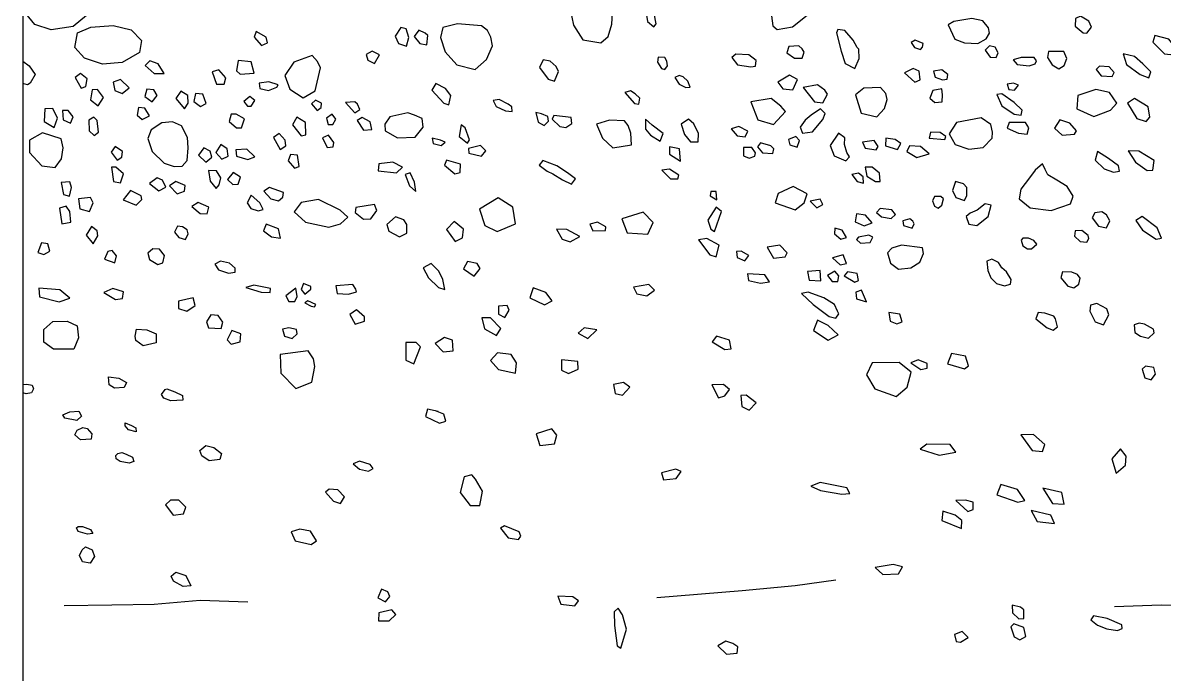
# Model space of a CAD drawing. Header units: millimetres. Extents: x 39 to 1913, y -1214 to 273.
# Drawn here: x 1462.43 to 1505.96, y 153.32 to 178.16 of the extents above; entities that cross this region are included whole.
import ezdxf

# ---------------------------------------------------------------- set-up
doc = ezdxf.new("R2010")
doc.units = ezdxf.units.MM

msp = doc.modelspace()

# ---------------------------------------------------------------- linework, layer by layer
at = {"color": 252}
for points in [[(1462.43, 262.8), (1462.43, 37.8), (1537.43, 37.8), (1537.43, 262.8)], [(1462.43, 180.132), (1462.816, 180.5), (1463.421, 180.698), (1464.004, 180.643), (1464.763, 180.027), (1465.005, 179.192), (1464.862, 178.433), (1464.356, 178.015), (1463.509, 177.894), (1462.882, 178.092), (1462.43, 178.653)], [(1484.561, 179.116), (1483.762, 179.123), (1483.299, 178.675), (1483.426, 178.065), (1483.79, 177.504), (1484.477, 177.392), (1484.757, 177.637), (1484.898, 178.1), (1484.919, 178.548), (1484.771, 178.885), (1484.561, 179.116)], [(1491.839, 179.189), (1491.458, 179.089), (1491.098, 178.76), (1490.979, 178.418), (1491.028, 178.04), (1491.203, 177.904), (1491.782, 178.001), (1492.335, 178.453), (1492.423, 178.786), (1492.295, 178.979), (1492.129, 179.084), (1491.839, 179.189)], [(1486.384, 178.836), (1486.173, 178.682), (1486.251, 178.205), (1486.489, 178.009), (1486.58, 178.114), (1486.503, 178.506), (1486.44, 178.731), (1486.384, 178.836)], [(1464.785, 176.806), (1464.411, 177.213), (1464.521, 177.773), (1465.027, 177.993), (1465.873, 178.048), (1466.566, 177.883), (1466.962, 177.488), (1466.874, 177.026), (1466.214, 176.641), (1465.466, 176.586), (1464.785, 176.806)], [(1479.921, 178.047), (1479.009, 178.124), (1478.452, 177.984), (1478.354, 177.601), (1478.535, 177.051), (1478.981, 176.55), (1479.685, 176.383), (1480.109, 176.759), (1480.346, 177.274), (1480.277, 177.615), (1480.151, 177.859), (1479.921, 178.047)], [(1499.044, 178.226), (1498.621, 178.324), (1497.932, 178.212), (1497.72, 178.078), (1497.967, 177.529), (1498.34, 177.396), (1498.854, 177.374), (1499.163, 177.543), (1499.29, 177.768), (1499.255, 177.965), (1499.044, 178.226)], [(1503.083, 178.219), (1502.766, 178.409), (1502.576, 178.324), (1502.562, 178.029), (1502.865, 177.775), (1503.006, 177.761), (1503.189, 177.993), (1503.083, 178.219)], [(1471.705, 177.607), (1471.324, 177.828), (1471.255, 177.614), (1471.532, 177.295), (1471.767, 177.399), (1471.705, 177.607)], [(1476.85, 177.984), (1476.627, 177.65), (1476.76, 177.372), (1477.066, 177.267), (1477.15, 177.601), (1477.045, 177.922), (1476.85, 177.984)], [(1477.526, 177.88), (1477.358, 177.629), (1477.567, 177.372), (1477.839, 177.316), (1477.881, 177.671), (1477.769, 177.762), (1477.526, 177.88)], [(1494.252, 177.22), (1494.099, 177.497), (1493.774, 177.865), (1493.515, 177.896), (1493.454, 177.777), (1493.638, 177.08), (1493.792, 176.611), (1494.164, 176.418), (1494.322, 176.799), (1494.305, 177.146), (1494.252, 177.22)], [(1506.139, 177.535), (1505.6, 177.672), (1505.523, 177.424), (1505.968, 176.97), (1506.319, 176.936), (1506.345, 177.261), (1506.139, 177.535)], [(1492.019, 177.277), (1491.646, 177.255), (1491.567, 177.01), (1491.861, 176.812), (1492.155, 176.804), (1492.23, 177.032), (1492.155, 177.163), (1492.019, 177.277)], [(1496.759, 177.374), (1496.464, 177.5), (1496.31, 177.409), (1496.436, 177.219), (1496.661, 177.142), (1496.745, 177.226), (1496.759, 177.374)], [(1499.29, 177.276), (1499.128, 177.114), (1499.325, 176.847), (1499.55, 176.833), (1499.621, 177.009), (1499.515, 177.227), (1499.29, 177.276)], [(1471.137, 176.666), (1470.639, 176.721), (1470.584, 176.327), (1470.715, 176.203), (1471.248, 176.237), (1471.137, 176.666)], [(1473.464, 176.91), (1472.768, 176.653), (1472.42, 176.145), (1472.615, 175.623), (1473.123, 175.302), (1473.576, 175.567), (1473.778, 176.444), (1473.666, 176.681), (1473.464, 176.91)], [(1475.757, 177.079), (1475.527, 176.954), (1475.59, 176.731), (1475.847, 176.606), (1476.028, 176.94), (1475.757, 177.079)], [(1482.772, 176.487), (1482.535, 176.696), (1482.278, 176.751), (1482.138, 176.459), (1482.459, 176.013), (1482.702, 175.937), (1482.856, 176.299), (1482.772, 176.487)], [(1486.995, 176.697), (1486.91, 176.83), (1486.665, 176.844), (1486.637, 176.662), (1486.784, 176.41), (1486.91, 176.375), (1487.009, 176.515), (1486.995, 176.697)], [(1490.394, 176.725), (1490.121, 176.935), (1489.616, 176.956), (1489.462, 176.837), (1489.686, 176.557), (1490.191, 176.48), (1490.366, 176.508), (1490.394, 176.725)], [(1500.993, 176.84), (1500.5, 176.833), (1500.191, 176.741), (1500.353, 176.572), (1500.803, 176.516), (1501.042, 176.594), (1501.091, 176.706), (1500.993, 176.84)], [(1502.126, 177.058), (1501.549, 177.065), (1501.507, 176.84), (1501.683, 176.551), (1501.936, 176.404), (1502.14, 176.523), (1502.246, 176.798), (1502.126, 177.058)], [(1505.445, 176.294), (1505.137, 176.594), (1504.82, 176.868), (1504.392, 176.97), (1504.521, 176.568), (1505.034, 176.192), (1505.368, 176.063), (1505.445, 176.294)], [(1462.43, 176.692), (1462.678, 176.519), (1462.899, 176.18), (1462.712, 175.861), (1462.608, 175.792), (1462.43, 175.84)], [(1467.589, 176.595), (1467.271, 176.706), (1467.091, 176.533), (1467.437, 176.228), (1467.818, 176.221), (1467.589, 176.595)], [(1469.906, 176.369), (1469.65, 176.293), (1469.816, 175.815), (1470.113, 175.815), (1470.168, 176.064), (1469.906, 176.369)], [(1496.606, 176.31), (1496.381, 176.409), (1496.057, 176.254), (1496.451, 175.888), (1496.649, 175.986), (1496.606, 176.31)], [(1497.706, 176.184), (1497.473, 176.367), (1497.156, 176.31), (1497.219, 176.085), (1497.501, 175.986), (1497.685, 176.007), (1497.706, 176.184)], [(1503.861, 176.474), (1503.493, 176.5), (1503.356, 176.371), (1503.553, 176.132), (1503.973, 176.115), (1504.05, 176.26), (1503.861, 176.474)], [(1464.631, 176.221), (1464.43, 176.069), (1464.652, 175.667), (1464.839, 175.723), (1464.881, 176.02), (1464.631, 176.221)], [(1466.155, 175.993), (1465.871, 175.889), (1465.934, 175.57), (1466.218, 175.466), (1466.481, 175.674), (1466.155, 175.993)], [(1471.807, 175.908), (1471.438, 175.859), (1471.466, 175.65), (1471.8, 175.581), (1472.113, 175.699), (1472.169, 175.79), (1471.807, 175.908)], [(1487.794, 175.926), (1487.618, 176.095), (1487.457, 176.151), (1487.296, 176.066), (1487.457, 175.821), (1487.71, 175.688), (1487.885, 175.702), (1487.794, 175.926)], [(1491.668, 176.155), (1491.218, 175.897), (1491.409, 175.638), (1491.79, 175.597), (1491.967, 175.992), (1491.668, 176.155)], [(1500.208, 175.854), (1499.968, 175.822), (1500.032, 175.613), (1500.251, 175.592), (1500.401, 175.774), (1500.208, 175.854)], [(1465.276, 175.619), (1465.068, 175.598), (1465.012, 175.224), (1465.303, 174.995), (1465.511, 175.314), (1465.276, 175.619)], [(1467.16, 175.626), (1467.077, 175.349), (1467.368, 175.148), (1467.555, 175.383), (1467.43, 175.605), (1467.16, 175.626)], [(1468.46, 175.546), (1468.266, 175.276), (1468.591, 174.875), (1468.729, 175.089), (1468.722, 175.387), (1468.46, 175.546)], [(1469.02, 175.456), (1468.951, 175.158), (1469.2, 174.972), (1469.428, 175.082), (1469.29, 175.442), (1469.02, 175.456)], [(1478.555, 175.65), (1478.179, 175.838), (1478.026, 175.595), (1478.479, 175.093), (1478.674, 175.024), (1478.75, 175.386), (1478.555, 175.65)], [(1485.788, 175.449), (1485.607, 175.568), (1485.384, 175.505), (1485.76, 175.08), (1485.927, 175.06), (1485.962, 175.282), (1485.788, 175.449)], [(1492.731, 175.788), (1492.185, 175.692), (1492.185, 175.692), (1492.622, 175.147), (1492.935, 175.106), (1493.112, 175.433), (1493.017, 175.583), (1492.731, 175.788)], [(1495.141, 175.69), (1494.506, 175.669), (1494.189, 175.409), (1494.394, 174.718), (1495, 174.577), (1495.296, 174.894), (1495.394, 175.233), (1495.338, 175.458), (1495.141, 175.69)], [(1497.48, 175.641), (1497.135, 175.571), (1497.015, 175.282), (1497.212, 175.113), (1497.487, 175.148), (1497.501, 175.416), (1497.48, 175.641)], [(1500.241, 175.121), (1499.77, 175.453), (1499.572, 175.421), (1499.77, 174.987), (1500.235, 174.672), (1500.497, 174.634), (1500.546, 174.832), (1500.241, 175.121)], [(1503.87, 175.498), (1503.348, 175.618), (1502.663, 175.387), (1502.628, 174.873), (1503.279, 174.582), (1503.913, 174.822), (1504.144, 175.096), (1503.87, 175.498)], [(1471.09, 175.351), (1470.86, 175.156), (1470.992, 174.975), (1471.138, 174.982), (1471.278, 175.191), (1471.09, 175.351)], [(1473.597, 175.205), (1473.437, 175.073), (1473.652, 174.808), (1473.813, 174.933), (1473.82, 175.087), (1473.597, 175.205)], [(1475.094, 175.149), (1474.739, 175.121), (1475.094, 174.725), (1475.282, 174.857), (1475.192, 175.059), (1475.094, 175.149)], [(1480.94, 175.06), (1480.592, 175.234), (1480.362, 175.199), (1480.481, 174.969), (1480.843, 174.802), (1481.087, 174.774), (1481.08, 174.955), (1480.94, 175.06)], [(1490.973, 175.27), (1490.196, 175.147), (1490.455, 174.453), (1491.054, 174.275), (1491.518, 174.78), (1491.34, 174.984), (1490.973, 175.27)], [(1505.351, 174.959), (1504.82, 175.276), (1504.555, 175.087), (1504.915, 174.505), (1505.266, 174.394), (1505.411, 174.557), (1505.351, 174.959)], [(1463.266, 174.871), (1463.246, 174.4), (1463.627, 174.164), (1463.751, 174.525), (1463.571, 174.892), (1463.266, 174.871)], [(1463.938, 174.815), (1463.966, 174.462), (1464.243, 174.331), (1464.354, 174.573), (1464.153, 174.815), (1463.938, 174.815)], [(1465.144, 174.559), (1464.95, 174.441), (1464.957, 174.033), (1465.151, 173.86), (1465.317, 173.991), (1465.262, 174.435), (1465.144, 174.559)], [(1467.077, 174.905), (1466.841, 174.926), (1466.793, 174.642), (1466.987, 174.469), (1467.264, 174.615), (1467.077, 174.905)], [(1470.566, 174.673), (1470.371, 174.673), (1470.295, 174.395), (1470.573, 174.158), (1470.775, 174.151), (1470.88, 174.499), (1470.566, 174.673)], [(1472.879, 174.555), (1472.711, 174.269), (1473.039, 173.845), (1473.22, 173.887), (1473.206, 174.36), (1472.879, 174.555)], [(1474.231, 174.669), (1474.008, 174.523), (1474.07, 174.286), (1474.251, 174.286), (1474.363, 174.481), (1474.231, 174.669)], [(1475.366, 174.55), (1475.178, 174.432), (1475.428, 174.063), (1475.735, 174.084), (1475.672, 174.383), (1475.366, 174.55)], [(1477.114, 174.725), (1476.424, 174.578), (1476.229, 174.293), (1476.25, 174.042), (1476.724, 173.771), (1477.392, 173.799), (1477.699, 174.182), (1477.657, 174.509), (1477.364, 174.641), (1477.114, 174.725)], [(1482.208, 174.684), (1481.999, 174.732), (1482.083, 174.363), (1482.312, 174.245), (1482.48, 174.412), (1482.452, 174.579), (1482.208, 174.684)], [(1483.343, 174.551), (1482.675, 174.621), (1482.619, 174.489), (1482.911, 174.203), (1483.141, 174.162), (1483.371, 174.315), (1483.343, 174.551)], [(1492.853, 174.875), (1492.499, 174.63), (1492.267, 174.439), (1492.076, 174.18), (1492.158, 173.949), (1492.54, 174.003), (1492.935, 174.466), (1493.03, 174.698), (1492.853, 174.875)], [(1468.136, 174.381), (1467.725, 174.339), (1467.321, 174.082), (1467.203, 173.74), (1467.363, 173.246), (1467.822, 172.808), (1468.206, 172.675), (1468.505, 172.696), (1468.693, 172.905), (1468.735, 173.385), (1468.707, 173.789), (1468.477, 174.235), (1468.136, 174.381)], [(1479.14, 174.272), (1479.071, 173.826), (1479.391, 173.562), (1479.461, 173.701), (1479.294, 174.154), (1479.14, 174.272)], [(1485.377, 174.419), (1484.806, 174.447), (1484.311, 174.287), (1484.534, 173.765), (1484.924, 173.389), (1485.648, 173.507), (1485.614, 173.946), (1485.509, 174.238), (1485.377, 174.419)], [(1486.853, 173.932), (1486.435, 174.252), (1486.178, 174.482), (1486.178, 174.106), (1486.366, 173.876), (1486.735, 173.639), (1486.735, 173.639), (1486.853, 173.932)], [(1487.821, 174.482), (1487.539, 174.295), (1487.659, 173.903), (1487.897, 173.613), (1488.187, 173.621), (1488.196, 173.937), (1488.017, 174.303), (1487.821, 174.482)], [(1489.731, 174.201), (1489.441, 174.116), (1489.672, 173.843), (1489.979, 173.809), (1490.072, 174.03), (1489.731, 174.201)], [(1498.972, 174.531), (1498.03, 174.351), (1497.756, 173.923), (1497.987, 173.521), (1498.501, 173.341), (1499.058, 173.401), (1499.4, 173.761), (1499.409, 173.992), (1499.349, 174.283), (1498.972, 174.531)], [(1500.668, 174.351), (1500.042, 174.36), (1499.965, 174.146), (1500.402, 173.949), (1500.736, 173.915), (1500.796, 174.154), (1500.668, 174.351)], [(1502.354, 174.326), (1501.978, 174.463), (1501.772, 174.146), (1502.063, 173.872), (1502.534, 173.906), (1502.611, 174.043), (1502.354, 174.326)], [(1463.897, 173.735), (1463.176, 173.957), (1462.684, 173.68), (1462.684, 173.209), (1463.149, 172.71), (1463.661, 172.634), (1463.911, 172.966), (1463.966, 173.396), (1463.897, 173.735)], [(1472.203, 173.942), (1471.994, 173.789), (1472.238, 173.33), (1472.454, 173.469), (1472.433, 173.678), (1472.203, 173.942)], [(1474.083, 173.873), (1473.854, 173.768), (1474.035, 173.406), (1474.265, 173.427), (1474.285, 173.594), (1474.083, 173.873)], [(1478.36, 173.687), (1478.04, 173.757), (1478.082, 173.555), (1478.381, 173.478), (1478.541, 173.604), (1478.36, 173.687)], [(1491.915, 173.817), (1491.633, 173.707), (1491.676, 173.502), (1491.957, 173.417), (1492.051, 173.664), (1491.915, 173.817)], [(1493.535, 173.945), (1493.22, 173.476), (1493.373, 173.084), (1493.817, 172.897), (1493.953, 173.05), (1493.859, 173.212), (1493.765, 173.519), (1493.774, 173.775), (1493.535, 173.945)], [(1494.9, 173.672), (1494.448, 173.604), (1494.55, 173.383), (1494.968, 173.314), (1495.045, 173.442), (1494.9, 173.672)], [(1495.343, 173.758), (1495.326, 173.468), (1495.787, 173.331), (1495.915, 173.553), (1495.693, 173.707), (1495.343, 173.758)], [(1497.407, 173.979), (1497.049, 173.988), (1496.998, 173.758), (1497.587, 173.707), (1497.629, 173.817), (1497.407, 173.979)], [(1465.801, 173.224), (1466.024, 172.918), (1466.212, 173.037), (1466.233, 173.252), (1465.954, 173.447), (1465.801, 173.224)], [(1469.334, 173.392), (1469.132, 173.107), (1469.41, 172.842), (1469.633, 173.03), (1469.571, 173.267), (1469.334, 173.392)], [(1469.981, 173.511), (1469.793, 173.211), (1470.023, 172.961), (1470.26, 173.072), (1470.218, 173.351), (1469.981, 173.511)], [(1470.977, 173.344), (1470.559, 173.309), (1470.573, 173.072), (1471.012, 172.94), (1471.277, 173.044), (1470.977, 173.344)], [(1479.879, 173.485), (1479.426, 173.36), (1479.44, 173.186), (1479.92, 173.068), (1480.081, 173.276), (1479.879, 173.485)], [(1487.087, 173.432), (1487.087, 173.151), (1487.515, 172.884), (1487.515, 172.884), (1487.475, 173.352), (1487.087, 173.432)], [(1490.234, 173.408), (1489.919, 173.408), (1489.91, 173.084), (1490.132, 172.99), (1490.345, 173.076), (1490.371, 173.203), (1490.234, 173.408)], [(1490.959, 173.468), (1490.567, 173.587), (1490.448, 173.425), (1490.635, 173.203), (1491.028, 173.178), (1491.07, 173.357), (1490.959, 173.468)], [(1496.665, 173.442), (1496.247, 173.468), (1496.145, 173.255), (1496.52, 173.024), (1496.998, 173.161), (1496.665, 173.442)], [(1504.212, 172.708), (1503.827, 172.982), (1503.416, 173.256), (1503.322, 172.922), (1503.673, 172.588), (1504.024, 172.46), (1504.247, 172.502), (1504.212, 172.708)], [(1505.574, 172.913), (1504.983, 173.264), (1504.581, 173.273), (1504.863, 172.845), (1505.308, 172.528), (1505.523, 172.545), (1505.574, 172.913)], [(1472.642, 173.135), (1472.544, 172.891), (1472.788, 172.62), (1472.969, 172.682), (1472.899, 173.107), (1472.642, 173.135)], [(1476.542, 172.842), (1476.006, 172.78), (1475.985, 172.508), (1476.681, 172.439), (1476.904, 172.647), (1476.542, 172.842)], [(1479.126, 172.768), (1478.59, 172.921), (1478.507, 172.727), (1478.911, 172.399), (1479.113, 172.448), (1479.126, 172.768)], [(1482.793, 172.707), (1482.264, 172.908), (1482.124, 172.727), (1482.431, 172.505), (1482.64, 172.393), (1483.016, 172.17), (1483.357, 172.01), (1483.503, 172.205), (1483.197, 172.442), (1482.793, 172.707)], [(1465.982, 172.647), (1465.815, 172.647), (1465.884, 172.104), (1466.149, 172.062), (1466.267, 172.396), (1465.982, 172.647)], [(1469.821, 172.515), (1469.515, 172.522), (1469.577, 172.118), (1469.807, 171.84), (1469.919, 171.979), (1469.981, 172.244), (1469.821, 172.515)], [(1470.455, 172.452), (1470.239, 172.188), (1470.441, 171.993), (1470.643, 172), (1470.734, 172.271), (1470.455, 172.452)], [(1477.371, 172.077), (1477.196, 172.439), (1477.015, 172.369), (1477.176, 171.937), (1477.412, 171.728), (1477.371, 172.077)], [(1487.087, 172.576), (1486.793, 172.536), (1487.127, 172.202), (1487.408, 172.202), (1487.448, 172.349), (1487.087, 172.576)], [(1494.303, 172.419), (1494.047, 172.368), (1494.243, 172.112), (1494.49, 172.044), (1494.473, 172.283), (1494.303, 172.419)], [(1494.823, 172.649), (1494.559, 172.649), (1494.618, 172.308), (1494.943, 172.104), (1495.13, 172.104), (1495.096, 172.419), (1494.823, 172.649)], [(1501.412, 172.562), (1501.318, 172.776), (1501.036, 172.545), (1500.822, 172.246), (1500.488, 171.809), (1500.428, 171.441), (1500.839, 171.099), (1501.644, 171.005), (1502.38, 171.253), (1502.483, 171.552), (1502.26, 171.912), (1501.866, 172.16), (1501.515, 172.357), (1501.412, 172.562)], [(1464.221, 172.1), (1463.888, 172.065), (1463.979, 171.608), (1464.214, 171.552), (1464.284, 171.878), (1464.221, 172.1)], [(1467.549, 172.243), (1467.263, 172.034), (1467.619, 171.756), (1467.883, 171.895), (1467.751, 172.152), (1467.549, 172.243)], [(1468.266, 172.111), (1468.022, 171.937), (1468.322, 171.637), (1468.601, 171.742), (1468.621, 171.95), (1468.266, 172.111)], [(1498.307, 172.012), (1498.002, 172.109), (1497.879, 171.766), (1498.013, 171.498), (1498.339, 171.385), (1498.436, 171.578), (1498.425, 171.873), (1498.307, 172.012)], [(1465.012, 171.497), (1464.554, 171.441), (1464.61, 171.067), (1464.977, 170.963), (1465.109, 171.296), (1465.012, 171.497)], [(1466.532, 171.769), (1466.26, 171.407), (1466.748, 171.206), (1466.964, 171.414), (1466.943, 171.554), (1466.532, 171.769)], [(1471.472, 171.297), (1471.138, 171.582), (1470.991, 171.29), (1471.131, 171.081), (1471.409, 170.984), (1471.597, 171.039), (1471.472, 171.297)], [(1472.37, 171.687), (1471.841, 171.882), (1471.618, 171.735), (1471.89, 171.443), (1472.182, 171.373), (1472.349, 171.513), (1472.37, 171.687)], [(1488.666, 171.72), (1488.639, 171.56), (1488.894, 171.412), (1488.894, 171.412), (1488.867, 171.72), (1488.666, 171.72)], [(1491.811, 171.921), (1491.235, 171.653), (1491.115, 171.292), (1491.878, 171.025), (1492.225, 171.292), (1492.346, 171.64), (1491.811, 171.921)], [(1497.439, 171.535), (1497.198, 171.53), (1497.123, 171.375), (1497.203, 171.166), (1497.337, 171.091), (1497.482, 171.198), (1497.541, 171.45), (1497.439, 171.535)], [(1464.083, 171.164), (1463.826, 171.095), (1463.916, 170.498), (1464.256, 170.554), (1464.221, 170.963), (1464.083, 171.164)], [(1469.527, 171.129), (1469.123, 171.31), (1468.872, 171.15), (1469.192, 170.885), (1469.457, 170.878), (1469.527, 171.129)], [(1474.536, 171.011), (1473.707, 171.422), (1473.046, 171.311), (1472.774, 170.949), (1473.213, 170.552), (1474.104, 170.371), (1474.543, 170.489), (1474.829, 170.747), (1474.536, 171.011)], [(1475.838, 171.227), (1475.128, 171.109), (1475.1, 170.928), (1475.421, 170.67), (1475.706, 170.684), (1475.936, 171.004), (1475.838, 171.227)], [(1480.557, 171.479), (1479.848, 171.051), (1480.049, 170.423), (1480.517, 170.195), (1481.213, 170.49), (1481.119, 171.132), (1480.557, 171.479)], [(1488.867, 171.132), (1488.559, 170.637), (1488.666, 170.289), (1488.813, 170.195), (1489.068, 170.958), (1488.867, 171.132)], [(1492.841, 171.439), (1492.453, 171.359), (1492.707, 171.105), (1492.935, 171.225), (1492.935, 171.225), (1492.841, 171.439)], [(1495.565, 171.021), (1495.122, 171.081), (1494.985, 170.927), (1495.181, 170.757), (1495.548, 170.697), (1495.71, 170.85), (1495.565, 171.021)], [(1499.127, 171.257), (1498.822, 171.01), (1498.559, 170.898), (1498.398, 170.775), (1498.511, 170.485), (1498.816, 170.432), (1499.24, 170.775), (1499.363, 171.198), (1499.127, 171.257)], [(1476.96, 170.642), (1476.646, 170.754), (1476.312, 170.468), (1476.389, 170.211), (1476.8, 170.002), (1477.078, 170.141), (1477.071, 170.461), (1476.96, 170.642)], [(1486.084, 170.931), (1485.267, 170.677), (1485.482, 170.155), (1486.271, 170.102), (1486.472, 170.543), (1486.084, 170.931)], [(1494.567, 170.825), (1494.226, 170.876), (1494.175, 170.569), (1494.516, 170.416), (1494.823, 170.526), (1494.567, 170.825)], [(1496.256, 170.68), (1495.983, 170.603), (1496.017, 170.433), (1496.341, 170.322), (1496.418, 170.492), (1496.375, 170.595), (1496.256, 170.68)], [(1503.75, 170.842), (1503.579, 170.945), (1503.305, 170.91), (1503.211, 170.722), (1503.45, 170.405), (1503.759, 170.345), (1503.879, 170.611), (1503.75, 170.842)], [(1505.694, 170.337), (1505.12, 170.773), (1504.872, 170.619), (1505.129, 170.251), (1505.651, 169.909), (1505.848, 169.943), (1505.694, 170.337)], [(1465.047, 170.397), (1464.847, 170.063), (1465.114, 169.73), (1465.292, 170.03), (1465.269, 170.23), (1465.047, 170.397)], [(1468.524, 170.384), (1468.329, 170.398), (1468.211, 170.175), (1468.378, 169.966), (1468.628, 169.897), (1468.74, 170.113), (1468.691, 170.266), (1468.524, 170.384)], [(1472.175, 170.301), (1471.716, 170.482), (1471.604, 170.232), (1471.911, 169.995), (1472.259, 169.946), (1472.175, 170.301)], [(1478.885, 170.583), (1478.59, 170.275), (1478.912, 169.821), (1479.193, 169.954), (1479.233, 170.289), (1478.885, 170.583)], [(1483.18, 170.275), (1482.779, 170.289), (1482.993, 169.914), (1483.3, 169.807), (1483.675, 170.008), (1483.18, 170.275)], [(1484.344, 170.556), (1484.05, 170.476), (1484.17, 170.222), (1484.652, 170.235), (1484.665, 170.383), (1484.344, 170.556)], [(1493.68, 170.245), (1493.399, 170.33), (1493.382, 170.109), (1493.629, 169.904), (1493.842, 169.972), (1493.68, 170.245)], [(1503.061, 170.052), (1502.819, 170.235), (1502.561, 170.224), (1502.539, 170.02), (1502.754, 169.821), (1503.002, 169.788), (1503.083, 169.934), (1503.061, 170.052)], [(1463.144, 169.763), (1462.999, 169.396), (1463.233, 169.318), (1463.456, 169.452), (1463.378, 169.73), (1463.144, 169.763)], [(1488.519, 169.928), (1488.198, 169.888), (1488.626, 169.312), (1488.867, 169.232), (1488.987, 169.674), (1488.519, 169.928)], [(1494.687, 170.066), (1494.303, 169.989), (1494.226, 169.895), (1494.38, 169.759), (1494.746, 169.776), (1494.84, 169.989), (1494.687, 170.066)], [(1500.989, 169.86), (1500.778, 169.944), (1500.57, 169.951), (1500.502, 169.87), (1500.566, 169.659), (1500.747, 169.542), (1500.902, 169.542), (1501.103, 169.716), (1500.989, 169.86)], [(1465.669, 169.444), (1465.55, 169.145), (1465.933, 169.006), (1466.003, 169.27), (1465.836, 169.472), (1465.669, 169.444)], [(1467.646, 169.528), (1467.389, 169.535), (1467.194, 169.375), (1467.263, 169.131), (1467.577, 168.936), (1467.772, 169.006), (1467.834, 169.291), (1467.646, 169.528)], [(1489.83, 169.446), (1489.643, 169.433), (1489.67, 169.205), (1489.964, 169.085), (1490.111, 169.286), (1489.83, 169.446)], [(1491.302, 169.674), (1490.82, 169.607), (1491.061, 169.179), (1491.503, 169.232), (1491.583, 169.393), (1491.302, 169.674)], [(1493.714, 169.315), (1493.305, 169.196), (1493.603, 168.931), (1493.842, 168.974), (1493.714, 169.315)], [(1496.742, 169.58), (1495.932, 169.674), (1495.574, 169.571), (1495.403, 169.384), (1495.522, 168.992), (1495.821, 168.762), (1496.29, 168.813), (1496.64, 169.026), (1496.776, 169.367), (1496.742, 169.58)], [(1470.314, 168.999), (1469.966, 169.075), (1469.757, 168.95), (1469.889, 168.741), (1470.272, 168.616), (1470.523, 168.651), (1470.53, 168.804), (1470.314, 168.999)], [(1478.297, 168.686), (1478.004, 168.986), (1477.698, 168.811), (1477.9, 168.429), (1478.283, 168.067), (1478.52, 167.99), (1478.443, 168.366), (1478.297, 168.686)], [(1479.392, 169.052), (1479.231, 168.771), (1479.647, 168.503), (1479.875, 168.784), (1479.754, 168.985), (1479.392, 169.052)], [(1499.766, 168.819), (1499.642, 169.013), (1499.379, 169.141), (1499.191, 169.072), (1499.229, 168.718), (1499.347, 168.439), (1499.567, 168.213), (1499.867, 168.128), (1500.098, 168.197), (1500.12, 168.374), (1499.943, 168.664), (1499.766, 168.819)], [(1490.727, 168.55), (1490.071, 168.59), (1490.098, 168.336), (1490.566, 168.229), (1490.901, 168.283), (1490.727, 168.55)], [(1492.836, 168.718), (1492.35, 168.675), (1492.418, 168.343), (1492.861, 168.317), (1492.836, 168.718)], [(1493.39, 168.684), (1493.117, 168.522), (1493.288, 168.3), (1493.51, 168.3), (1493.544, 168.513), (1493.39, 168.684)], [(1494.252, 168.599), (1493.876, 168.658), (1493.757, 168.505), (1494.158, 168.266), (1494.303, 168.326), (1494.252, 168.599)], [(1502.652, 168.557), (1502.437, 168.648), (1502.076, 168.664), (1502.012, 168.428), (1502.286, 168.121), (1502.512, 168.051), (1502.695, 168.191), (1502.749, 168.422), (1502.652, 168.557)], [(1463.837, 167.975), (1463.036, 168.038), (1463.064, 167.711), (1463.816, 167.523), (1464.22, 167.662), (1463.837, 167.975)], [(1465.857, 168.031), (1465.522, 167.871), (1465.968, 167.606), (1466.233, 167.641), (1466.274, 167.899), (1465.857, 168.031)], [(1471.869, 168.025), (1471.235, 168.157), (1470.936, 168.06), (1471.521, 167.886), (1471.862, 167.879), (1471.869, 168.025)], [(1472.837, 168.046), (1472.461, 167.753), (1472.572, 167.531), (1472.802, 167.531), (1472.886, 167.725), (1472.837, 168.046)], [(1473.136, 168.213), (1473.039, 167.99), (1473.185, 167.816), (1473.415, 167.997), (1473.415, 168.108), (1473.136, 168.213)], [(1475.01, 168.178), (1474.362, 168.129), (1474.418, 167.837), (1474.85, 167.816), (1475.156, 167.9), (1475.128, 168.004), (1475.01, 168.178)], [(1482.37, 167.872), (1481.888, 168.047), (1481.767, 167.671), (1482.33, 167.403), (1482.612, 167.551), (1482.37, 167.872)], [(1486.301, 168.181), (1485.724, 168.074), (1485.845, 167.819), (1486.221, 167.752), (1486.516, 167.966), (1486.301, 168.181)], [(1468.926, 167.671), (1468.362, 167.55), (1468.362, 167.268), (1468.684, 167.161), (1469.006, 167.375), (1468.926, 167.671)], [(1493.382, 167.413), (1492.972, 167.677), (1492.375, 167.882), (1492.128, 167.839), (1492.571, 167.413), (1493.177, 166.961), (1493.433, 166.901), (1493.544, 167.055), (1493.501, 167.166), (1493.382, 167.413)], [(1494.414, 167.968), (1494.192, 167.891), (1494.218, 167.627), (1494.601, 167.524), (1494.414, 167.968)], [(1473.603, 167.419), (1473.303, 167.558), (1473.185, 167.475), (1473.422, 167.35), (1473.547, 167.322), (1473.603, 167.419)], [(1475.153, 167.215), (1474.898, 167.041), (1475.099, 166.665), (1475.461, 166.786), (1475.461, 166.947), (1475.153, 167.215)], [(1480.573, 167.349), (1480.573, 167.054), (1480.814, 166.92), (1480.975, 167.202), (1480.895, 167.376), (1480.573, 167.349)], [(1503.771, 167.25), (1503.389, 167.449), (1503.147, 167.39), (1503.115, 167.159), (1503.33, 166.75), (1503.647, 166.642), (1503.841, 167.019), (1503.771, 167.25)], [(1464.123, 166.782), (1464.498, 166.601), (1464.555, 166.146), (1464.373, 165.715), (1463.601, 165.715), (1463.237, 165.976), (1463.237, 166.464), (1463.578, 166.771), (1464.123, 166.782)], [(1469.435, 166.759), (1469.516, 166.531), (1469.999, 166.504), (1470.053, 166.745), (1469.878, 167), (1469.596, 167.027), (1469.435, 166.759)], [(1480.264, 166.907), (1479.929, 166.907), (1480.036, 166.491), (1480.492, 166.236), (1480.653, 166.504), (1480.264, 166.907)], [(1493.148, 166.616), (1492.731, 166.818), (1492.582, 166.428), (1493.148, 166.051), (1493.525, 166.266), (1493.148, 166.616)], [(1495.869, 167.047), (1495.451, 167.114), (1495.505, 166.778), (1495.761, 166.683), (1495.963, 166.751), (1495.869, 167.047)], [(1501.815, 166.874), (1501.746, 166.969), (1501.402, 167.089), (1501.153, 167.115), (1501.067, 166.874), (1501.488, 166.53), (1501.72, 166.436), (1501.892, 166.565), (1501.815, 166.874)], [(1505.547, 166.476), (1505.202, 166.664), (1504.998, 166.707), (1504.809, 166.637), (1504.831, 166.352), (1505.052, 166.212), (1505.353, 166.131), (1505.573, 166.336), (1505.547, 166.476)], [(1466.771, 166.476), (1467.157, 166.453), (1467.521, 166.294), (1467.521, 165.953), (1467.021, 165.84), (1466.737, 166.044), (1466.714, 166.214), (1466.771, 166.476)], [(1470.401, 166.423), (1470.227, 166.075), (1470.375, 165.9), (1470.723, 165.994), (1470.75, 166.303), (1470.401, 166.423)], [(1472.575, 166.531), (1472.333, 166.477), (1472.414, 166.209), (1472.695, 166.115), (1472.897, 166.303), (1472.87, 166.464), (1472.575, 166.531)], [(1484.316, 166.451), (1483.833, 166.531), (1483.605, 166.33), (1483.98, 166.116), (1484.316, 166.451)], [(1477.433, 165.968), (1477.031, 165.968), (1477.031, 165.298), (1477.34, 165.15), (1477.594, 165.807), (1477.433, 165.968)], [(1478.507, 166.156), (1478.158, 165.928), (1478.466, 165.606), (1478.842, 165.646), (1478.815, 166.062), (1478.507, 166.156)], [(1489.377, 166.051), (1488.879, 166.212), (1488.717, 165.997), (1489.202, 165.701), (1489.444, 165.727), (1489.377, 166.051)], [(1473.313, 165.646), (1472.239, 165.511), (1472.266, 164.801), (1472.843, 164.211), (1473.447, 164.452), (1473.567, 165.055), (1473.514, 165.35), (1473.313, 165.646)], [(1481.056, 165.512), (1480.533, 165.579), (1480.264, 165.284), (1480.573, 164.935), (1481.217, 164.801), (1481.257, 165.19), (1481.056, 165.512)], [(1498.381, 165.45), (1497.841, 165.551), (1497.698, 165.155), (1498.339, 164.962), (1498.499, 165.08), (1498.381, 165.45)], [(1483.591, 165.244), (1482.974, 165.311), (1482.974, 164.909), (1483.243, 164.788), (1483.605, 164.949), (1483.591, 165.244)], [(1495.855, 165.202), (1494.818, 165.189), (1494.603, 164.731), (1494.926, 164.206), (1495.734, 163.91), (1496.152, 164.26), (1496.313, 164.839), (1495.855, 165.202)], [(1496.577, 165.307), (1496.29, 165.189), (1496.678, 164.936), (1496.922, 164.995), (1496.922, 165.164), (1496.577, 165.307)], [(1505.566, 165.009), (1505.247, 165.061), (1505.118, 164.949), (1505.221, 164.622), (1505.462, 164.545), (1505.626, 164.76), (1505.566, 165.009)], [(1465.691, 164.658), (1466.089, 164.613), (1466.384, 164.442), (1466.294, 164.249), (1465.93, 164.227), (1465.725, 164.352), (1465.691, 164.658)], [(1462.43, 164.365), (1462.587, 164.378), (1462.792, 164.338), (1462.837, 164.2), (1462.761, 164.044), (1462.556, 164.013), (1462.43, 164.048)], [(1467.926, 164.198), (1468.23, 164.086), (1468.513, 163.947), (1468.535, 163.768), (1468.078, 163.75), (1467.805, 163.84), (1467.72, 163.983), (1467.859, 164.175), (1467.926, 164.198)], [(1485.335, 164.439), (1484.96, 164.372), (1485.013, 164.023), (1485.295, 163.956), (1485.577, 164.265), (1485.335, 164.439)], [(1489.148, 164.368), (1488.704, 164.354), (1488.959, 163.856), (1489.202, 163.937), (1489.377, 164.179), (1489.148, 164.368)], [(1490.01, 163.964), (1489.808, 163.95), (1489.848, 163.533), (1490.131, 163.385), (1490.401, 163.668), (1490.01, 163.964)], [(1464.223, 163.33), (1464.565, 163.353), (1464.667, 163.159), (1464.485, 162.988), (1464.029, 163.079), (1463.96, 163.216), (1464.223, 163.33)], [(1478.266, 163.339), (1477.857, 163.421), (1477.792, 163.143), (1478.315, 162.89), (1478.561, 162.963), (1478.479, 163.233), (1478.173, 163.358)], [(1466.572, 162.808), (1466.738, 162.709), (1466.752, 162.556), (1466.46, 162.637), (1466.334, 162.785), (1466.334, 162.902), (1466.572, 162.808)], [(1464.719, 162.729), (1464.89, 162.693), (1465.062, 162.486), (1465.04, 162.286), (1464.626, 162.258), (1464.412, 162.45), (1464.498, 162.622), (1464.719, 162.729)], [(1482.602, 162.671), (1482.01, 162.483), (1482.144, 162.038), (1482.71, 162.106), (1482.791, 162.429), (1482.602, 162.671)], [(1500.973, 162.456), (1500.488, 162.442), (1500.919, 161.85), (1501.31, 161.81), (1501.404, 162.079), (1500.973, 162.456)], [(1469.409, 162.039), (1469.709, 161.959), (1470.009, 161.73), (1469.946, 161.506), (1469.53, 161.453), (1469.261, 161.65), (1469.185, 161.851), (1469.409, 162.039)], [(1496.906, 162.092), (1496.65, 161.904), (1497.377, 161.675), (1498.01, 161.783), (1497.795, 162.079), (1496.906, 162.092)], [(1504.287, 161.917), (1503.963, 161.527), (1504.125, 160.988), (1504.475, 161.285), (1504.502, 161.635), (1504.287, 161.917)], [(1466.203, 161.774), (1466.373, 161.716), (1466.61, 161.595), (1466.659, 161.43), (1466.489, 161.372), (1466.145, 161.435), (1465.993, 161.533), (1465.98, 161.658), (1466.056, 161.734), (1466.203, 161.774)], [(1475.681, 161.32), (1475.272, 161.442), (1475.027, 161.344), (1475.264, 161.14), (1475.616, 161.066), (1475.788, 161.164), (1475.681, 161.32)], [(1487.33, 161.136), (1486.791, 161.002), (1486.858, 160.733), (1487.343, 160.786), (1487.532, 161.056), (1487.33, 161.136)], [(1479.559, 160.927), (1479.264, 160.846), (1479.109, 160.249), (1479.485, 159.75), (1479.861, 159.75), (1479.959, 160.298), (1479.689, 160.756), (1479.559, 160.927)], [(1493.848, 160.423), (1492.838, 160.625), (1492.475, 160.49), (1492.852, 160.329), (1493.66, 160.181), (1493.97, 160.207), (1493.848, 160.423)], [(1474.438, 160.347), (1474.111, 160.379), (1473.972, 160.257), (1474.275, 159.913), (1474.544, 159.832), (1474.692, 160.085), (1474.438, 160.347)], [(1500.367, 160.369), (1499.721, 160.558), (1499.573, 160.154), (1500.381, 159.884), (1500.637, 159.938), (1500.367, 160.369)], [(1502.051, 160.248), (1501.324, 160.409), (1501.701, 159.831), (1502.145, 159.804), (1502.145, 159.804), (1502.051, 160.248)], [(1468.058, 159.954), (1467.87, 159.774), (1468.164, 159.39), (1468.557, 159.439), (1468.647, 159.684), (1468.377, 159.954), (1468.058, 159.954)], [(1498.374, 159.952), (1498.01, 159.938), (1498.468, 159.521), (1498.67, 159.602), (1498.67, 159.884), (1498.374, 159.952)], [(1497.983, 159.386), (1497.512, 159.534), (1497.472, 159.184), (1498.226, 158.875), (1498.239, 159.184), (1497.983, 159.386)], [(1501.633, 159.386), (1500.879, 159.561), (1501.108, 159.144), (1501.768, 159.063), (1501.768, 159.063), (1501.633, 159.386)], [(1464.71, 158.952), (1465.016, 158.833), (1465.104, 158.691), (1464.891, 158.66), (1464.54, 158.76), (1464.483, 158.896), (1464.54, 158.95), (1464.71, 158.952)], [(1481.358, 158.744), (1480.794, 158.981), (1480.646, 158.891), (1480.941, 158.523), (1481.334, 158.458), (1481.423, 158.589), (1481.358, 158.744)], [(1473.399, 158.769), (1472.99, 158.85), (1472.663, 158.744), (1472.819, 158.409), (1473.424, 158.262), (1473.628, 158.409), (1473.399, 158.769)], [(1464.823, 158.175), (1465.079, 158.068), (1465.164, 157.807), (1465.002, 157.554), (1464.701, 157.611), (1464.593, 157.849), (1464.69, 158.059), (1464.823, 158.175)], [(1468.265, 157.217), (1468.643, 157.086), (1468.839, 156.694), (1468.548, 156.665), (1468.17, 156.868), (1468.09, 157.057), (1468.265, 157.217)], [(1495.626, 157.501), (1494.939, 157.394), (1495.222, 157.124), (1495.828, 157.151), (1495.977, 157.421), (1495.626, 157.501)], [(1486.605, 156.24), (1489.858, 156.519), (1491.879, 156.702), (1493.44, 156.916)], [(1476.109, 156.566), (1475.97, 156.239), (1476.257, 156.083), (1476.421, 156.28), (1476.355, 156.468), (1476.109, 156.566)], [(1483.405, 156.277), (1482.837, 156.302), (1482.944, 155.989), (1483.487, 155.924), (1483.618, 156.113), (1483.405, 156.277)], [(1464.004, 155.945), (1465.829, 155.967), (1467.436, 155.989), (1469.188, 156.149), (1471.006, 156.076)], [(1485.131, 155.842), (1484.983, 155.694), (1484.992, 155.184), (1485.098, 154.403), (1485.238, 154.313), (1485.452, 155.044), (1485.296, 155.579), (1485.131, 155.842)], [(1500.471, 155.875), (1500.16, 155.952), (1500.168, 155.658), (1500.419, 155.433), (1500.601, 155.442), (1500.601, 155.779), (1500.471, 155.875)], [(1504.06, 155.907), (1505.836, 155.968), (1508.192, 155.907)], [(1476.503, 155.771), (1476.011, 155.665), (1475.994, 155.353), (1476.404, 155.353), (1476.658, 155.599), (1476.503, 155.771)], [(1504.339, 155.2), (1503.785, 155.451), (1503.257, 155.546), (1503.153, 155.39), (1503.413, 155.191), (1503.768, 155.053), (1504.174, 154.984), (1504.356, 155.07), (1504.339, 155.2)], [(1500.601, 155.105), (1500.22, 155.243), (1500.108, 155.131), (1500.238, 154.741), (1500.445, 154.638), (1500.679, 154.759), (1500.601, 155.105)], [(1489.233, 154.579), (1488.938, 154.405), (1489.259, 154.085), (1489.676, 154.119), (1489.693, 154.362), (1489.511, 154.492), (1489.233, 154.579)], [(1498.253, 154.945), (1497.963, 154.835), (1498.018, 154.572), (1498.184, 154.544), (1498.475, 154.724), (1498.253, 154.945)]]:
    msp.add_lwpolyline(points, dxfattribs=at)

doc.saveas('drawing.dxf')
